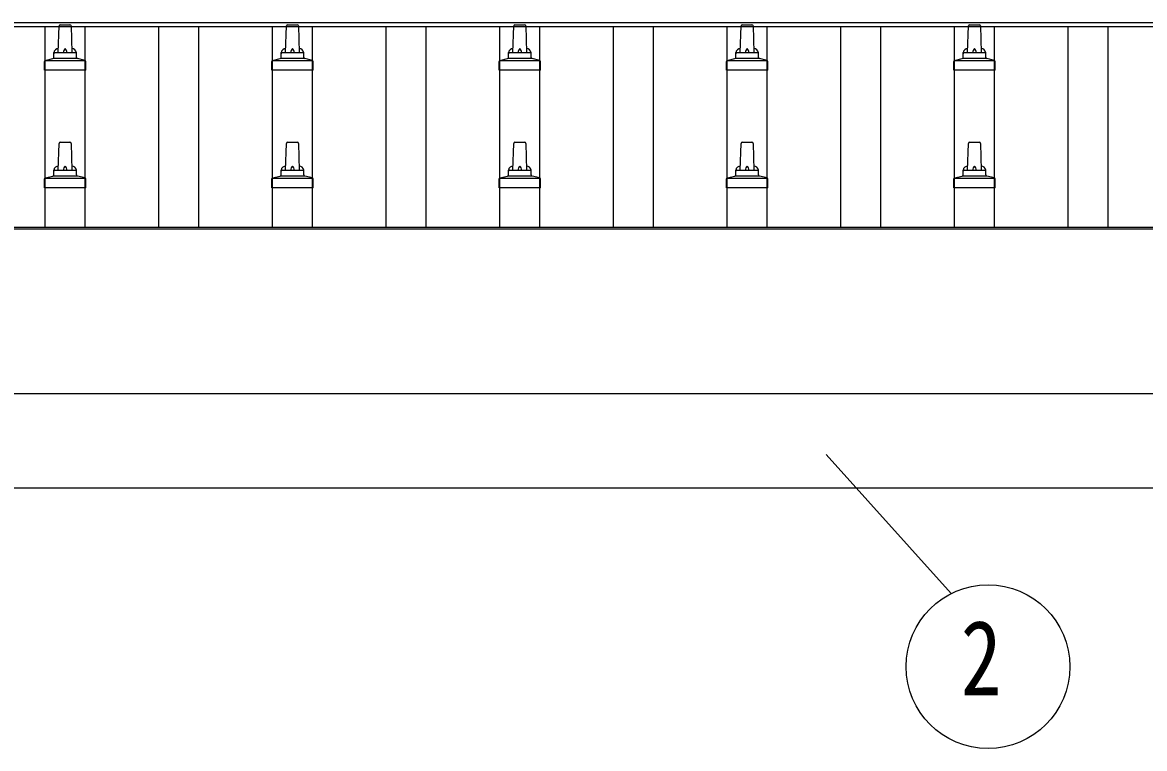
# Model space of a CAD drawing. Units: millimetres, scale not verified. Extents: x -10512 to 10512, y -7425 to 7425.
# Drawn here: x -8318 to -7331, y -2680 to -2041 of the extents above; entities that cross this region are included whole.
import ezdxf
from ezdxf.enums import TextEntityAlignment as Align

# ---------------------------------------------------------------- set-up
doc = ezdxf.new("R2010")
doc.units = ezdxf.units.MM
doc.header["$LTSCALE"] = 30
for name, color, linetype in [('0-4_YKK_13', 4, 'Continuous'), ('0-5_YKK_A1', 4, 'Continuous'), ('0-6_YKK_D', 6, 'Continuous')]:
    doc.layers.add(name, color=color, linetype=linetype)
doc.styles.add('ＭＳ ゴシック', font='')
doc.styles.get('ＭＳ ゴシック').set_extended_font_data('MS Gothic')

msp = doc.modelspace()

# ---------------------------------------------------------------- linework, layer by layer
at = {"layer": '0-4_YKK_13'}
for p, q in [((-8284.72, -2043.41), (-8276.18, -2043.41)), ((-8084.72, -2043.41), (-8076.18, -2043.41)), ((-7884.72, -2043.41), (-7876.18, -2043.41)), ((-7684.72, -2043.41), (-7676.18, -2043.41)), ((-7484.72, -2043.41), (-7476.18, -2043.41)), ((-8286.45, -2067.91), (-8285.72, -2044.38)), ((-8275.18, -2044.38), (-8274.45, -2067.91)), ((-8086.45, -2067.91), (-8085.72, -2044.38)), ((-8075.18, -2044.38), (-8074.45, -2067.91)), ((-7886.45, -2067.91), (-7885.72, -2044.38)), ((-7875.18, -2044.38), (-7874.45, -2067.91)), ((-7686.45, -2067.91), (-7685.72, -2044.38)), ((-7675.18, -2044.38), (-7674.45, -2067.91)), ((-7486.45, -2067.91), (-7485.72, -2044.38)), ((-7475.18, -2044.38), (-7474.45, -2067.91)), ((-8297.94, -2074.72), (-8291.21, -2073.09)), ((-8290.83, -2072.91), (-8270.07, -2072.91)), ((-8290.45, -2072.12), (-8290.45, -2067.91)), ((-8289.45, -2067.91), (-8271.45, -2067.91)), ((-8270.45, -2072.12), (-8270.45, -2067.91)), ((-8262.96, -2074.72), (-8269.69, -2073.09)), ((-8097.94, -2074.72), (-8091.21, -2073.09)), ((-8090.83, -2072.91), (-8070.07, -2072.91)), ((-8090.45, -2072.12), (-8090.45, -2067.91)), ((-8089.45, -2067.91), (-8071.45, -2067.91)), ((-8070.45, -2072.12), (-8070.45, -2067.91)), ((-8062.96, -2074.72), (-8069.69, -2073.09)), ((-7897.94, -2074.72), (-7891.21, -2073.09)), ((-7890.83, -2072.91), (-7870.07, -2072.91)), ((-7890.45, -2072.12), (-7890.45, -2067.91)), ((-7889.45, -2067.91), (-7871.45, -2067.91)), ((-7870.45, -2072.12), (-7870.45, -2067.91)), ((-7862.96, -2074.72), (-7869.69, -2073.09)), ((-7697.94, -2074.72), (-7691.21, -2073.09)), ((-7690.83, -2072.91), (-7670.07, -2072.91)), ((-7690.45, -2072.12), (-7690.45, -2067.91)), ((-7689.45, -2067.91), (-7671.45, -2067.91)), ((-7670.45, -2072.12), (-7670.45, -2067.91)), ((-7662.96, -2074.72), (-7669.69, -2073.09)), ((-7497.94, -2074.72), (-7491.21, -2073.09)), ((-7490.83, -2072.91), (-7470.07, -2072.91)), ((-7490.45, -2072.12), (-7490.45, -2067.91)), ((-7489.45, -2067.91), (-7471.45, -2067.91)), ((-7470.45, -2072.12), (-7470.45, -2067.91)), ((-7462.96, -2074.72), (-7469.69, -2073.09)), ((-8298.7, -2083.41), (-8298.7, -2075.69)), ((-8298.32, -2074.91), (-8262.58, -2074.91)), ((-8262.2, -2083.41), (-8262.2, -2075.69)), ((-8098.7, -2083.41), (-8098.7, -2075.69)), ((-8098.32, -2074.91), (-8062.58, -2074.91)), ((-8062.2, -2083.41), (-8062.2, -2075.69)), ((-7898.7, -2083.41), (-7898.7, -2075.69)), ((-7898.32, -2074.91), (-7862.58, -2074.91)), ((-7862.2, -2083.41), (-7862.2, -2075.69)), ((-7698.7, -2083.41), (-7698.7, -2075.69)), ((-7698.32, -2074.91), (-7662.58, -2074.91)), ((-7662.2, -2083.41), (-7662.2, -2075.69)), ((-7498.7, -2083.41), (-7498.7, -2075.69)), ((-7498.32, -2074.91), (-7462.58, -2074.91)), ((-7462.2, -2083.41), (-7462.2, -2075.69)), ((-8262.2, -2083.41), (-8298.7, -2083.41)), ((-8062.2, -2083.41), (-8098.7, -2083.41)), ((-7862.2, -2083.41), (-7898.7, -2083.41)), ((-7662.2, -2083.41), (-7698.7, -2083.41)), ((-7462.2, -2083.41), (-7498.7, -2083.41)), ((-8286.45, -2171.24), (-8285.72, -2147.71)), ((-8284.72, -2146.74), (-8276.18, -2146.74)), ((-8275.18, -2147.71), (-8274.45, -2171.24)), ((-8086.45, -2171.24), (-8085.72, -2147.71)), ((-8084.72, -2146.74), (-8076.18, -2146.74)), ((-8075.18, -2147.71), (-8074.45, -2171.24)), ((-7886.45, -2171.24), (-7885.72, -2147.71)), ((-7884.72, -2146.74), (-7876.18, -2146.74)), ((-7875.18, -2147.71), (-7874.45, -2171.24)), ((-7686.45, -2171.24), (-7685.72, -2147.71)), ((-7684.72, -2146.74), (-7676.18, -2146.74)), ((-7675.18, -2147.71), (-7674.45, -2171.24)), ((-7486.45, -2171.24), (-7485.72, -2147.71)), ((-7484.72, -2146.74), (-7476.18, -2146.74)), ((-7475.18, -2147.71), (-7474.45, -2171.24)), ((-8290.45, -2175.45), (-8290.45, -2171.24)), ((-8289.45, -2171.24), (-8271.45, -2171.24)), ((-8270.45, -2175.45), (-8270.45, -2171.24)), ((-8090.45, -2175.45), (-8090.45, -2171.24)), ((-8089.45, -2171.24), (-8071.45, -2171.24)), ((-8070.45, -2175.45), (-8070.45, -2171.24)), ((-7890.45, -2175.45), (-7890.45, -2171.24)), ((-7889.45, -2171.24), (-7871.45, -2171.24)), ((-7870.45, -2175.45), (-7870.45, -2171.24)), ((-7690.45, -2175.45), (-7690.45, -2171.24)), ((-7689.45, -2171.24), (-7671.45, -2171.24)), ((-7670.45, -2175.45), (-7670.45, -2171.24)), ((-7490.45, -2175.45), (-7490.45, -2171.24)), ((-7489.45, -2171.24), (-7471.45, -2171.24)), ((-7470.45, -2175.45), (-7470.45, -2171.24)), ((-8298.7, -2186.74), (-8298.7, -2179.03)), ((-8298.32, -2178.24), (-8262.58, -2178.24)), ((-8297.94, -2178.05), (-8291.21, -2176.42)), ((-8290.83, -2176.24), (-8270.07, -2176.24)), ((-8262.96, -2178.05), (-8269.69, -2176.42)), ((-8262.2, -2186.74), (-8262.2, -2179.03)), ((-8098.7, -2186.74), (-8098.7, -2179.03)), ((-8098.32, -2178.24), (-8062.58, -2178.24)), ((-8097.94, -2178.05), (-8091.21, -2176.42)), ((-8090.83, -2176.24), (-8070.07, -2176.24)), ((-8062.96, -2178.05), (-8069.69, -2176.42)), ((-8062.2, -2186.74), (-8062.2, -2179.03)), ((-7898.7, -2186.74), (-7898.7, -2179.03)), ((-7898.32, -2178.24), (-7862.58, -2178.24)), ((-7897.94, -2178.05), (-7891.21, -2176.42)), ((-7890.83, -2176.24), (-7870.07, -2176.24)), ((-7862.96, -2178.05), (-7869.69, -2176.42)), ((-7862.2, -2186.74), (-7862.2, -2179.03)), ((-7698.7, -2186.74), (-7698.7, -2179.03)), ((-7698.32, -2178.24), (-7662.58, -2178.24)), ((-7697.94, -2178.05), (-7691.21, -2176.42)), ((-7690.83, -2176.24), (-7670.07, -2176.24)), ((-7662.96, -2178.05), (-7669.69, -2176.42)), ((-7662.2, -2186.74), (-7662.2, -2179.03)), ((-7498.7, -2186.74), (-7498.7, -2179.03)), ((-7498.32, -2178.24), (-7462.58, -2178.24)), ((-7497.94, -2178.05), (-7491.21, -2176.42)), ((-7490.83, -2176.24), (-7470.07, -2176.24)), ((-7462.96, -2178.05), (-7469.69, -2176.42)), ((-7462.2, -2186.74), (-7462.2, -2179.03)), ((-8262.2, -2186.74), (-8298.7, -2186.74)), ((-8062.2, -2186.74), (-8098.7, -2186.74)), ((-7862.2, -2186.74), (-7898.7, -2186.74)), ((-7662.2, -2186.74), (-7698.7, -2186.74)), ((-7462.2, -2186.74), (-7498.7, -2186.74))]:
    msp.add_line(p, q, dxfattribs=at)
for centre, radius, start, end in [((-8284.72, -2044.41), 1, 90, 178.60509), ((-8276.18, -2044.41), 1, 1.39491, 90), ((-8084.72, -2044.41), 1, 90, 178.60509), ((-8076.18, -2044.41), 1, 1.39491, 90), ((-7884.72, -2044.41), 1, 90, 178.60509), ((-7876.18, -2044.41), 1, 1.39491, 90), ((-7684.72, -2044.41), 1, 90, 178.60509), ((-7676.18, -2044.41), 1, 1.39491, 90), ((-7484.72, -2044.41), 1, 90, 178.60509), ((-7476.18, -2044.41), 1, 1.39491, 90), ((-8291.45, -2072.12), 1, 283.62699, 0), ((-8286.37, -2068.54), 4.13, 90, 171.17633), ((-8289.45, -2068.91), 1, 90, 180), ((-8277.12, -2067.91), 4.83, 133.60282, 180), ((-8283.78, -2067.91), 4.83, 0, 46.39718), ((-8274.54, -2068.54), 4.13, 8.82367, 90), ((-8271.45, -2068.91), 1, 0, 90), ((-8269.45, -2072.12), 1, 180, 256.37301), ((-8091.45, -2072.12), 1, 283.62699, 0), ((-8086.37, -2068.54), 4.13, 90, 171.17633), ((-8089.45, -2068.91), 1, 90, 180), ((-8077.12, -2067.91), 4.83, 133.60282, 180), ((-8083.78, -2067.91), 4.83, 0, 46.39718), ((-8074.54, -2068.54), 4.13, 8.82367, 90), ((-8071.45, -2068.91), 1, 0, 90), ((-8069.45, -2072.12), 1, 180, 256.37301), ((-7891.45, -2072.12), 1, 283.62699, 0), ((-7886.37, -2068.54), 4.13, 90, 171.17633), ((-7889.45, -2068.91), 1, 90, 180), ((-7877.12, -2067.91), 4.83, 133.60282, 180), ((-7883.78, -2067.91), 4.83, 0, 46.39718), ((-7874.54, -2068.54), 4.13, 8.82367, 90), ((-7871.45, -2068.91), 1, 0, 90), ((-7869.45, -2072.12), 1, 180, 256.37301), ((-7691.45, -2072.12), 1, 283.62699, 0), ((-7686.37, -2068.54), 4.13, 90, 171.17633), ((-7689.45, -2068.91), 1, 90, 180), ((-7677.12, -2067.91), 4.83, 133.60282, 180), ((-7683.78, -2067.91), 4.83, 0, 46.39718), ((-7674.54, -2068.54), 4.13, 8.82367, 90), ((-7671.45, -2068.91), 1, 0, 90), ((-7669.45, -2072.12), 1, 180, 256.37301), ((-7491.45, -2072.12), 1, 283.62699, 0), ((-7486.37, -2068.54), 4.13, 90, 171.17633), ((-7489.45, -2068.91), 1, 90, 180), ((-7477.12, -2067.91), 4.83, 133.60282, 180), ((-7483.78, -2067.91), 4.83, 0, 46.39718), ((-7474.54, -2068.54), 4.13, 8.82367, 90), ((-7471.45, -2068.91), 1, 0, 90), ((-7469.45, -2072.12), 1, 180, 256.37301), ((-8297.7, -2075.69), 1, 103.62699, 180), ((-8263.2, -2075.69), 1, 0, 76.37301), ((-8097.7, -2075.69), 1, 103.62699, 180), ((-8063.2, -2075.69), 1, 0, 76.37301), ((-7897.7, -2075.69), 1, 103.62699, 180), ((-7863.2, -2075.69), 1, 0, 76.37301), ((-7697.7, -2075.69), 1, 103.62699, 180), ((-7663.2, -2075.69), 1, 0, 76.37301), ((-7497.7, -2075.69), 1, 103.62699, 180), ((-7463.2, -2075.69), 1, 0, 76.37301), ((-8284.72, -2147.74), 1, 90, 178.60509), ((-8276.18, -2147.74), 1, 1.39491, 90), ((-8084.72, -2147.74), 1, 90, 178.60509), ((-8076.18, -2147.74), 1, 1.39491, 90), ((-7884.72, -2147.74), 1, 90, 178.60509), ((-7876.18, -2147.74), 1, 1.39491, 90), ((-7684.72, -2147.74), 1, 90, 178.60509), ((-7676.18, -2147.74), 1, 1.39491, 90), ((-7484.72, -2147.74), 1, 90, 178.60509), ((-7476.18, -2147.74), 1, 1.39491, 90), ((-8286.37, -2171.87), 4.13, 90, 171.17633), ((-8289.45, -2172.24), 1, 90, 180), ((-8277.12, -2171.24), 4.83, 133.60282, 180), ((-8283.78, -2171.24), 4.83, 0, 46.39718), ((-8274.54, -2171.87), 4.13, 8.82367, 90), ((-8271.45, -2172.24), 1, 0, 90), ((-8086.37, -2171.87), 4.13, 90, 171.17633), ((-8089.45, -2172.24), 1, 90, 180), ((-8077.12, -2171.24), 4.83, 133.60282, 180), ((-8083.78, -2171.24), 4.83, 0, 46.39718), ((-8074.54, -2171.87), 4.13, 8.82367, 90), ((-8071.45, -2172.24), 1, 0, 90), ((-7886.37, -2171.87), 4.13, 90, 171.17633), ((-7889.45, -2172.24), 1, 90, 180), ((-7877.12, -2171.24), 4.83, 133.60282, 180), ((-7883.78, -2171.24), 4.83, 0, 46.39718), ((-7874.54, -2171.87), 4.13, 8.82367, 90), ((-7871.45, -2172.24), 1, 0, 90), ((-7686.37, -2171.87), 4.13, 90, 171.17633), ((-7689.45, -2172.24), 1, 90, 180), ((-7677.12, -2171.24), 4.83, 133.60282, 180), ((-7683.78, -2171.24), 4.83, 0, 46.39718), ((-7674.54, -2171.87), 4.13, 8.82367, 90), ((-7671.45, -2172.24), 1, 0, 90), ((-7486.37, -2171.87), 4.13, 90, 171.17633), ((-7489.45, -2172.24), 1, 90, 180), ((-7477.12, -2171.24), 4.83, 133.60282, 180), ((-7483.78, -2171.24), 4.83, 0, 46.39718), ((-7474.54, -2171.87), 4.13, 8.82367, 90), ((-7471.45, -2172.24), 1, 0, 90), ((-8297.7, -2179.03), 1, 103.62699, 180), ((-8291.45, -2175.45), 1, 283.62699, 0), ((-8269.45, -2175.45), 1, 180, 256.37301), ((-8263.2, -2179.03), 1, 0, 76.37301), ((-8097.7, -2179.03), 1, 103.62699, 180), ((-8091.45, -2175.45), 1, 283.62699, 0), ((-8069.45, -2175.45), 1, 180, 256.37301), ((-8063.2, -2179.03), 1, 0, 76.37301), ((-7897.7, -2179.03), 1, 103.62699, 180), ((-7891.45, -2175.45), 1, 283.62699, 0), ((-7869.45, -2175.45), 1, 180, 256.37301), ((-7863.2, -2179.03), 1, 0, 76.37301), ((-7697.7, -2179.03), 1, 103.62699, 180), ((-7691.45, -2175.45), 1, 283.62699, 0), ((-7669.45, -2175.45), 1, 180, 256.37301), ((-7663.2, -2179.03), 1, 0, 76.37301), ((-7497.7, -2179.03), 1, 103.62699, 180), ((-7491.45, -2175.45), 1, 283.62699, 0), ((-7469.45, -2175.45), 1, 180, 256.37301), ((-7463.2, -2179.03), 1, 0, 76.37301)]:
    msp.add_arc(centre, radius, start, end, dxfattribs=at)
at = {"layer": '0-5_YKK_A1'}
for p, q in [((-8903.45, -2041.39), (-5857.45, -2041.39)), ((-8903.45, -2044.97), (-5857.45, -2044.97)), ((-8297.95, -2221.43), (-8297.95, -2044.97)), ((-8262.95, -2221.43), (-8262.95, -2044.97)), ((-8197.95, -2221.43), (-8197.95, -2044.97)), ((-8162.95, -2221.43), (-8162.95, -2044.97)), ((-8097.95, -2221.43), (-8097.95, -2044.97)), ((-8062.95, -2221.43), (-8062.95, -2044.97)), ((-7997.95, -2221.43), (-7997.95, -2044.97)), ((-7962.95, -2221.43), (-7962.95, -2044.97)), ((-7897.95, -2221.43), (-7897.95, -2044.97)), ((-7862.95, -2221.43), (-7862.95, -2044.97)), ((-7797.95, -2221.43), (-7797.95, -2044.97)), ((-7762.95, -2221.43), (-7762.95, -2044.97)), ((-7697.95, -2221.43), (-7697.95, -2044.97)), ((-7662.95, -2221.43), (-7662.95, -2044.97)), ((-7597.95, -2221.43), (-7597.95, -2044.97)), ((-7562.95, -2221.43), (-7562.95, -2044.97)), ((-7497.95, -2221.43), (-7497.95, -2044.97)), ((-7462.95, -2221.43), (-7462.95, -2044.97)), ((-7397.95, -2221.43), (-7397.95, -2044.97)), ((-7362.95, -2221.43), (-7362.95, -2044.97)), ((-8903.45, -2221.43), (-5857.45, -2221.43)), ((-8898.75, -2222.99), (-5862.15, -2222.99)), ((-5862.15, -2367.86), (-8898.75, -2367.86)), ((-8880.45, -2450.5), (-5984.45, -2450.5))]:
    msp.add_line(p, q, dxfattribs=at)
at = {"layer": '0-6_YKK_D'}
msp.add_line((-7610.81, -2421.28), (-7500.92, -2543.55), dxfattribs=at)
msp.add_circle((-7468.55, -2607.86), 72, dxfattribs=at)

# ---------------------------------------------------------------- texts
at = {"layer": '0-6_YKK_D', "style": 'ＭＳ ゴシック', "width": 0.8}
msp.add_text('2', height=65.98, dxfattribs=at).set_placement((-7492.55, -2652.86), align=Align.BOTTOM_LEFT)

doc.saveas('drawing.dxf')
